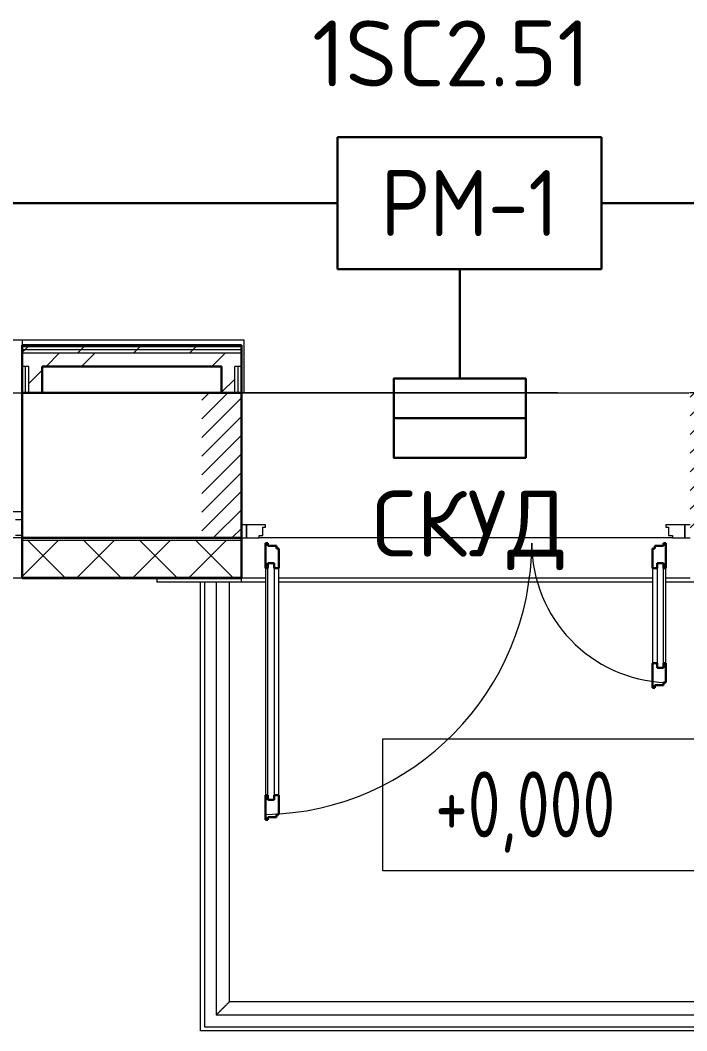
# Model space of a CAD drawing. Header units: millimetres. Extents: x -1073752 to 1436911, y -1379358 to 94781.
# Drawn here: x -1042755 to -1040230, y -884436 to -880608 of the extents above; entities that cross this region are included whole.
import ezdxf
from ezdxf.enums import TextEntityAlignment as Align

# ---------------------------------------------------------------- set-up
doc = ezdxf.new("R2010")
doc.units = ezdxf.units.MM
doc.set_wipeout_variables(frame=1)
doc.linetypes.add('ADSK_Линия сетки', pattern=[25, 20, -2.5, 0, -2.5])
doc.linetypes.add('ADSK_Штриховая_ш2 п1_5', pattern=[4.5, 3, -1.5])
for name, color, linetype, lineweight in [('_ Окна', 7, 'Continuous', 9), ('RC-Линии_связи-Адресные', 5, 'Continuous', 50), ('RC-Прочее_оборудование', 1, 'Continuous', 30), ('Аннотация', 7, 'Continuous', 18), ('АПС', 5, 'Continuous', 30), ('Двери', 252, 'Continuous', 9), ('Лестницы', 7, 'Continuous', 9), ('лс', 5, 'Continuous', 30), ('Ограждение', 252, 'Continuous', 9), ('Оси', 252, 'Continuous', 9), ('Отметки', 7, 'Continuous', 9), ('Стены внутренние', 7, 'Continuous', 18), ('Стены наружные', 7, 'Continuous', 18), ('Стены штриховка', 7, 'Continuous', 9)]:
    doc.layers.add(name, color=color, linetype=linetype, lineweight=lineweight)
doc.layers.add('Двери открывание', color=7, linetype='Continuous', lineweight=9, true_color=0xc0c0c0)
doc.styles.add('GOST Common_3', font='', dxfattribs={"height": 3.5})
doc.styles.add('ICOCPEUR', font='isocpeur.ttf', dxfattribs={"height": 250})
doc.styles.add('ISOCPEUR', font='isocpeur.ttf', dxfattribs={"height": 250})
doc.styles.add('RubezhCAD', font='isocpeur.ttf')
doc.styles.get("Standard").update_dxf_attribs({"font": 'arial.ttf'})
doc.styles.get('GOST Common_3').set_extended_font_data('GOST 2.304 type A')

# ---------------------------------------------------------------- blocks, each defined once
blk = doc.blocks.new('1 этаж')
at = {"layer": 'Двери', "lineweight": 18, "true_color": 0x636466}
h = blk.add_hatch(dxfattribs=at)
h.set_pattern_fill('FP_2', color=251, angle=180, style=0, pattern_type=2)
h.set_pattern_definition([(225, (-48530.8, 15181.27), (35.3553, -35.3553), [])])
h.paths.add_polyline_path([(-47805.8, 14906.3), (-47655.8, 14906.3), (-47655.8, 15456.3), (-47805.8, 15456.3), (-47805.8, 15088.3)])
h.paths.add_polyline_path([(-49505.8, 14906.3), (-49505.8, 15456.3), (-49655.8, 15456.3), (-49655.8, 14906.3), (-49546.1, 14906.3)])
at = {"layer": '_ Окна', "color": 251, "true_color": 0x636466}
for p, q in [((-50335.8, 14974.3), (-50360.8, 14974.3)), ((-50360.8, 14916.3), (-50335.8, 14916.3))]:
    blk.add_line(p, q, dxfattribs=at)
at = {"layer": 'Аннотация', "color": 251, "lineweight": 20, "true_color": 0x636466}
for p, q in [((-48970.3, 13645.3), (-48970.3, 14145.3)), ((-48970.3, 14145.3), (-47670.3, 14145.3)), ((-47670.3, 13645.3), (-48970.3, 13645.3))]:
    blk.add_line(p, q, dxfattribs=at)
at = {"layer": 'Двери', "color": 251, "linetype": 'ADSK_Штриховая_ш2 п1_5', "true_color": 0x636466}
for p, q in [((-49505.8, 15456.3), (-49655.8, 15456.3)), ((-49505.8, 14906.3), (-49505.8, 15456.3)), ((-49655.8, 14906.3), (-49505.8, 14906.3))]:
    blk.add_line(p, q, dxfattribs=at)
at = {"layer": 'Двери', "color": 251, "true_color": 0x636466}
for p, q in [((-49505.8, 14956.3), (-49505.8, 14906.3)), ((-49485.8, 14956.3), (-49505.8, 14956.3)), ((-49485.8, 14906.3), (-49485.8, 14956.3)), ((-49413.8, 14956.3), (-49485.8, 14956.3)), ((-49485.8, 14956.3), (-49485.8, 14906.3)), ((-49423.8, 14915.3), (-49423.8, 14947.3)), ((-49423.8, 14947.3), (-49413.8, 14947.3)), ((-49413.8, 14947.3), (-49413.8, 14956.3)), ((-47825.8, 14956.3), (-47897.8, 14956.3)), ((-47897.8, 14956.3), (-47897.8, 14947.3)), ((-47897.8, 14947.3), (-47887.8, 14947.3)), ((-47887.8, 14947.3), (-47887.8, 14915.3)), ((-47805.8, 14956.3), (-47825.8, 14956.3)), ((-47825.8, 14956.3), (-47825.8, 14906.3)), ((-47825.8, 14906.3), (-47825.8, 14956.3)), ((-49505.8, 14906.3), (-49485.8, 14906.3)), ((-49485.8, 14906.3), (-49438.8, 14906.3)), ((-49438.8, 14906.3), (-49438.8, 14915.3)), ((-49438.8, 14915.3), (-49423.8, 14915.3)), ((-47887.8, 14915.3), (-47872.8, 14915.3)), ((-47872.8, 14915.3), (-47872.8, 14906.3)), ((-47872.8, 14906.3), (-47825.8, 14906.3)), ((-47825.8, 14906.3), (-47805.8, 14906.3)), ((-49413.8, 14792.3), (-49413.8, 13932.3)), ((-49404.8, 14810.3), (-49380.8, 14810.3)), ((-49404.8, 13914.3), (-49404.8, 14810.3)), ((-49380.8, 14810.3), (-49380.8, 13914.3)), ((-49363.8, 13932.3), (-49363.8, 14792.3)), ((-47947.8, 14792.3), (-47947.8, 14432.3)), ((-47930.8, 14810.3), (-47930.8, 14414.3)), ((-47906.8, 14810.3), (-47930.8, 14810.3)), ((-47906.8, 14414.3), (-47906.8, 14810.3)), ((-47897.8, 14432.3), (-47897.8, 14792.3)), ((-47930.8, 14414.3), (-47906.8, 14414.3)), ((-49380.8, 13914.3), (-49404.8, 13914.3))]:
    blk.add_line(p, q, dxfattribs=at)
at = {"layer": 'Двери', "color": 251, "lineweight": 30, "true_color": 0x636466}
for p, q in [((-49404.8, 14886.3), (-49413.8, 14886.3)), ((-49413.8, 14886.3), (-49413.8, 14792.3)), ((-49404.8, 14876.3), (-49404.8, 14886.3)), ((-49372.8, 14876.3), (-49404.8, 14876.3)), ((-49372.8, 14866.3), (-49372.8, 14876.3)), ((-49363.8, 14866.3), (-49372.8, 14866.3)), ((-49363.8, 14792.3), (-49363.8, 14866.3)), ((-47938.8, 14866.3), (-47947.8, 14866.3)), ((-47947.8, 14866.3), (-47947.8, 14792.3)), ((-47938.8, 14876.3), (-47938.8, 14866.3)), ((-47906.8, 14876.3), (-47938.8, 14876.3)), ((-47897.8, 14886.3), (-47906.8, 14886.3)), ((-47906.8, 14886.3), (-47906.8, 14876.3)), ((-47897.8, 14792.3), (-47897.8, 14886.3)), ((-49404.8, 14792.3), (-49413.8, 14792.3)), ((-49404.8, 14810.3), (-49404.8, 14792.3)), ((-49380.8, 14810.3), (-49404.8, 14810.3)), ((-49380.8, 14792.3), (-49380.8, 14810.3)), ((-49363.8, 14792.3), (-49380.8, 14792.3)), ((-47947.8, 14792.3), (-47930.8, 14792.3)), ((-47930.8, 14792.3), (-47930.8, 14810.3)), ((-47930.8, 14810.3), (-47906.8, 14810.3)), ((-47906.8, 14810.3), (-47906.8, 14792.3)), ((-47906.8, 14792.3), (-47897.8, 14792.3)), ((-47947.8, 14432.3), (-47947.8, 14338.3)), ((-47947.8, 14432.3), (-47930.8, 14432.3)), ((-47930.8, 14432.3), (-47930.8, 14414.3)), ((-47930.8, 14414.3), (-47906.8, 14414.3)), ((-47906.8, 14432.3), (-47897.8, 14432.3)), ((-47906.8, 14414.3), (-47906.8, 14432.3)), ((-47897.8, 14358.3), (-47897.8, 14432.3)), ((-47906.8, 14348.3), (-47906.8, 14358.3)), ((-47906.8, 14358.3), (-47897.8, 14358.3)), ((-47947.8, 14338.3), (-47938.8, 14338.3)), ((-47938.8, 14338.3), (-47938.8, 14348.3)), ((-47938.8, 14348.3), (-47906.8, 14348.3)), ((-49413.8, 13932.3), (-49413.8, 13838.3)), ((-49404.8, 13932.3), (-49413.8, 13932.3)), ((-49404.8, 13914.3), (-49404.8, 13932.3)), ((-49380.8, 13914.3), (-49404.8, 13914.3)), ((-49380.8, 13932.3), (-49380.8, 13914.3)), ((-49363.8, 13932.3), (-49380.8, 13932.3)), ((-49363.8, 13858.3), (-49363.8, 13932.3)), ((-49372.8, 13848.3), (-49372.8, 13858.3)), ((-49372.8, 13858.3), (-49363.8, 13858.3)), ((-49413.8, 13838.3), (-49404.8, 13838.3)), ((-49404.8, 13838.3), (-49404.8, 13848.3)), ((-49404.8, 13848.3), (-49372.8, 13848.3))]:
    blk.add_line(p, q, dxfattribs=at)
at = {"layer": 'Двери открывание', "color": 251, "true_color": 0x636466}
for centre, radius, start, end in [((-49433.8, 14886.3), 1028, 271.1148, 0), ((-47877.8, 14886.3), 528, 180, 267.8292)]:
    blk.add_arc(centre, radius, start, end, dxfattribs=at)
at = {"layer": 'Лестницы', "color": 251, "true_color": 0x636466}
for p, q in [((-47872.8, 14906.3), (-49438.8, 14906.3)), ((-49645.8, 14739.3), (-49645.8, 13054.3)), ((-49645.8, 13054.3), (-47115.8, 13054.3))]:
    blk.add_line(p, q, dxfattribs=at)
at = {"layer": 'Ограждение', "color": 251, "true_color": 0x636466}
for p, q in [((-52920.8, 15656.3), (-49495.8, 15656.3)), ((-52085.8, 15656.3), (-50335.8, 15656.3)), ((-50335.8, 15656.3), (-50335.8, 15636.3)), ((-49495.8, 15656.3), (-49495.8, 15456.3)), ((-52085.8, 15456.3), (-50335.8, 15456.3)), ((-49505.8, 15456.3), (-49495.8, 15456.3)), ((-52085.8, 15006.3), (-50335.8, 15006.3)), ((-49600.8, 14739.3), (-49600.8, 13099.3)), ((-49550.8, 14739.3), (-49600.8, 14739.3)), ((-49550.8, 13149.3), (-49550.8, 14739.3)), ((-47115.8, 13149.3), (-49550.8, 13149.3)), ((-49600.8, 13099.3), (-47115.8, 13099.3))]:
    blk.add_line(p, q, dxfattribs=at)
blk.add_open_spline([(-49550.8, 13149.3), (-49550.8, 13149.3), (-49551.2, 13148.8), (-49552.6, 13147.4), (-49554.1, 13146), (-49555.6, 13144.5), (-49557, 13143.1), (-49558.5, 13141.6), (-49560.5, 13139.5), (-49562.8, 13137.3), (-49564.7, 13135.3), (-49566.2, 13133.8), (-49567.8, 13132.3), (-49569.3, 13130.7), (-49570.9, 13129.1), (-49572.5, 13127.5), (-49574.2, 13125.9), (-49575.8, 13124.3), (-49577.4, 13122.6), (-49579.1, 13121), (-49580.7, 13119.4), (-49582.3, 13117.8), (-49583.8, 13116.2), (-49585.4, 13114.7), (-49586.9, 13113.2), (-49588.3, 13111.8), (-49589.7, 13110.4), (-49591.5, 13108.6), (-49593.1, 13107), (-49594.6, 13105.5), (-49596, 13104.1), (-49597.5, 13102.6), (-49599, 13101.1), (-49600.4, 13099.7), (-49600.8, 13099.3), (-49600.8, 13099.3)], degree=3, knots=[0, 0, 0, 0, 0.083333, 0.125, 0.166667, 0.208333, 0.229167, 0.25, 0.291667, 0.333333, 0.354167, 0.375, 0.395833, 0.416667, 0.4375, 0.458333, 0.479167, 0.5, 0.520833, 0.541667, 0.5625, 0.583333, 0.604167, 0.625, 0.645833, 0.666667, 0.6875, 0.708333, 0.75, 0.770833, 0.791667, 0.833333, 0.875, 0.916667, 1, 1, 1, 1], dxfattribs=at)
at = {"layer": 'Оси', "color": 251, "linetype": 'ADSK_Линия сетки', "ltscale": 100, "true_color": 0x636466}
blk.add_line((-805.8, 15456.3), (-72528.1, 15456.3), dxfattribs=at)
at = {"layer": 'Стены внутренние', "color": 251, "lineweight": 30, "true_color": 0x636466}
for p, q in [((-50335.8, 15456.3), (-50335.8, 14906.3)), ((-49580.8, 15456.3), (-50260.8, 15456.3)), ((-49505.8, 14906.3), (-49505.8, 15456.3)), ((-50335.8, 14906.3), (-49505.8, 14906.3)), ((-50335.8, 14896.3), (-50335.8, 14754.3)), ((-49505.8, 14754.3), (-49505.8, 14896.3)), ((-50335.8, 14754.3), (-49505.8, 14754.3))]:
    blk.add_line(p, q, dxfattribs=at)
at = {"layer": 'Стены внутренние', "color": 251, "true_color": 0x636466}
for p, q in [((-49495.8, 15456.3), (-47810.8, 15456.3)), ((-50335.8, 14906.3), (-52085.8, 14906.3)), ((-47872.8, 14906.3), (-49438.8, 14906.3)), ((-50335.8, 14754.3), (-52085.8, 14754.3)), ((-49413.8, 14754.3), (-49505.8, 14754.3)), ((-47947.8, 14754.3), (-49363.8, 14754.3)), ((-47805.8, 14754.3), (-47897.8, 14754.3))]:
    blk.add_line(p, q, dxfattribs=at)
at = {"layer": 'Стены внутренние', "color": 251, "linetype": 'Continuous', "lineweight": 9, "true_color": 0x636466}
for p, q in [((-50333.8, 14889.5), (-50335.8, 14893)), ((-50333.8, 14762.5), (-50200, 14896.3)), ((-50174.2, 14756.3), (-50314.2, 14896.3)), ((-50127.9, 14756.3), (-49987.9, 14896.3)), ((-49962.1, 14756.3), (-50102.1, 14896.3)), ((-49915.8, 14756.3), (-49775.8, 14896.3)), ((-49749.9, 14756.3), (-49889.9, 14896.3)), ((-49703.6, 14756.3), (-49563.6, 14896.3)), ((-49537.8, 14756.3), (-49677.8, 14896.3)), ((-50230.3, 14756.3), (-50230.3, 14756.2))]:
    blk.add_line(p, q, dxfattribs=at)
at = {"layer": 'Стены наружные', "color": 251, "lineweight": 30, "true_color": 0x636466}
for p, q in [((-49505.8, 15636.3), (-50335.8, 15636.3)), ((-50335.8, 15636.3), (-50335.8, 15456.3)), ((-49505.8, 15456.3), (-49505.8, 15636.3)), ((-50260.8, 15556.3), (-49580.8, 15556.3)), ((-50260.8, 15456.3), (-50260.8, 15556.3)), ((-49580.8, 15556.3), (-49580.8, 15456.3)), ((-50335.8, 15456.3), (-50260.8, 15456.3)), ((-49580.8, 15456.3), (-49505.8, 15456.3)), ((-50335.8, 14906.3), (-50335.8, 14896.3)), ((-49505.8, 14896.3), (-49505.8, 14906.3))]:
    blk.add_line(p, q, dxfattribs=at)
at = {"layer": 'Стены наружные', "color": 251, "linetype": 'Continuous', "lineweight": 9, "true_color": 0x636466}
for p, q in [((-50326, 15618.8), (-50313.5, 15631.3)), ((-50113.9, 15618.8), (-50101.4, 15631.3)), ((-50101.4, 15631.3), (-50096.4, 15636.3)), ((-49901.8, 15618.8), (-49889.3, 15631.3)), ((-49689.7, 15618.8), (-49677.2, 15631.3)), ((-49677.2, 15631.3), (-49672.2, 15636.3)), ((-50335.8, 15609), (-50326, 15618.8)), ((-50335.8, 15601.1), (-50330.7, 15606.3)), ((-50245.7, 15556.3), (-50195.7, 15606.3)), ((-50126.4, 15606.3), (-50113.9, 15618.8)), ((-50110.8, 15556.3), (-50060.8, 15606.3)), ((-49914.3, 15606.3), (-49901.8, 15618.8)), ((-49702.2, 15606.3), (-49689.7, 15618.8)), ((-49617.3, 15556.3), (-49567.3, 15606.3)), ((-50310.8, 15491.2), (-50260.8, 15541.2)), ((-49580.8, 15457.9), (-49530.8, 15507.9))]:
    blk.add_line(p, q, dxfattribs=at)
at = {"layer": 'Стены наружные', "color": 251, "true_color": 0x636466}
for p, q in [((-49825.8, 14754.3), (-49825.8, 14739.3)), ((-49600.8, 14739.3), (-49825.8, 14739.3)), ((-49660.8, 13039.3), (-49660.8, 14739.3)), ((-49645.8, 14739.3), (-49645.8, 13054.3)), ((-49413.8, 14739.3), (-49550.8, 14739.3)), ((-49505.8, 14739.3), (-49505.8, 14754.3)), ((-47947.8, 14739.3), (-49363.8, 14739.3)), ((-47115.8, 14739.3), (-47897.8, 14739.3)), ((-45615.8, 13039.3), (-49660.8, 13039.3)), ((-49645.8, 13054.3), (-45615.8, 13054.3))]:
    blk.add_line(p, q, dxfattribs=at)
at = {"layer": 'Стены штриховка', "color": 251, "true_color": 0x636466}
for p, q in [((-50335.8, 15631.3), (-49505.8, 15631.3)), ((-49505.8, 15618.8), (-50335.8, 15618.8)), ((-49505.8, 15606.3), (-50335.8, 15606.3)), ((-50310.8, 15556.3), (-50335.8, 15556.3)), ((-50323.3, 15456.3), (-50323.3, 15556.3)), ((-50310.8, 15456.3), (-50310.8, 15556.3)), ((-49530.8, 15456.3), (-49530.8, 15556.3)), ((-49505.8, 15556.3), (-49530.8, 15556.3)), ((-49518.3, 15456.3), (-49518.3, 15556.3)), ((-49505.8, 14896.3), (-50335.8, 14896.3)), ((-50333.8, 14756.3), (-50333.8, 14896.3)), ((-49507.8, 14896.3), (-49507.8, 14756.3)), ((-49507.8, 14756.3), (-50333.8, 14756.3))]:
    blk.add_line(p, q, dxfattribs=at)
at = {"layer": 'Отметки', "color": 251, "true_color": 0x636466, "style": 'GOST Common_3', "width": 0.9}
blk.add_text('+0,000', height=250, dxfattribs=at).set_placement((-48771.4, 13772))
blk = doc.blocks.new('РМ1')
at = {"layer": 'RC-Прочее_оборудование'}
blk.add_point((0, 0), dxfattribs=at)
blk.add_attdef('PSTN', text='', height=2.5, dxfattribs=at).set_placement((5.721, 2.541), align=Align.BOTTOM_CENTER)
blk.add_wipeout([(4.999, 2.501), (4.999, -2.501), (-4.999, -2.501), (-4.999, 2.501)]).dxf.layer = 'RC-Прочее_оборудование'
blk.add_wipeout([(-4.999, -2.501), (-4.999, 2.501), (4.999, 2.501), (4.999, -2.501)]).dxf.layer = 'RC-Прочее_оборудование'
for p, q in [((-4.999, 2.501), (4.999, 2.501)), ((-4.999, -2.501), (-4.999, 2.501)), ((-4.999, 2.501), (-4.999, 2.501)), ((4.999, 2.501), (4.999, -2.501)), ((4.999, -2.501), (-4.999, -2.501))]:
    blk.add_line(p, q, dxfattribs=at)
at = {"layer": 'RC-Прочее_оборудование', "ltscale": 100, "style": 'ISOCPEUR', "width": 0.9}
blk.add_text('РМ-1', height=2.5, dxfattribs=at).set_placement((0.001, -0.001), align=Align.MIDDLE)

msp = doc.modelspace()

# ---------------------------------------------------------------- linework, layer by layer
at = {"layer": 'АПС', "color": 3, "lineweight": 30}
msp.add_lwpolyline([(-1040839.7, -882265.6), (-1041339.7, -882265.6), (-1041339.7, -881965.6), (-1040839.7, -881965.6), (-1040839.7, -882265.6), (-1040839.7, -882115.6), (-1041339.7, -882115.6)], dxfattribs=at)
at = {"layer": 'лс'}
msp.add_line((-1044606.3, -881300.8), (-1028652.3, -881300.8), dxfattribs=at)
at = {"layer": 'лс', "color": 96, "true_color": 0x008800}
msp.add_line((-1041089.7, -881965.6), (-1041089.7, -881550.9), dxfattribs=at)

# ---------------------------------------------------------------- block references
msp.add_blockref('1 этаж', (-992411.4, -897475.7))

# ---------------------------------------------------------------- texts
at = {"layer": 'RC-Линии_связи-Адресные', "color": 0, "linetype": 'Continuous', "lineweight": 40, "ltscale": 15, "insert": (-1041053.2, -882390.2), "char_height": 250, "width": 2971.683, "attachment_point": 2, "style": 'ICOCPEUR'}
msp.add_mtext('СКУД', dxfattribs=at)

# ---------------------------------------------------------------- next in the draw order: block references
ref = msp.add_blockref('РМ1', (-1041053.2, -881300.8), dxfattribs=dict(xscale=100, yscale=100, zscale=100))
ref.add_attrib('PSTN', '1SC2.51', dxfattribs={"layer": 'RC-Прочее_оборудование', "color": 0, "height": 250, "style": 'RubezhCAD'}).set_placement((-1041122.4, -880609.1), align=Align.TOP_CENTER)

doc.saveas('drawing.dxf')
